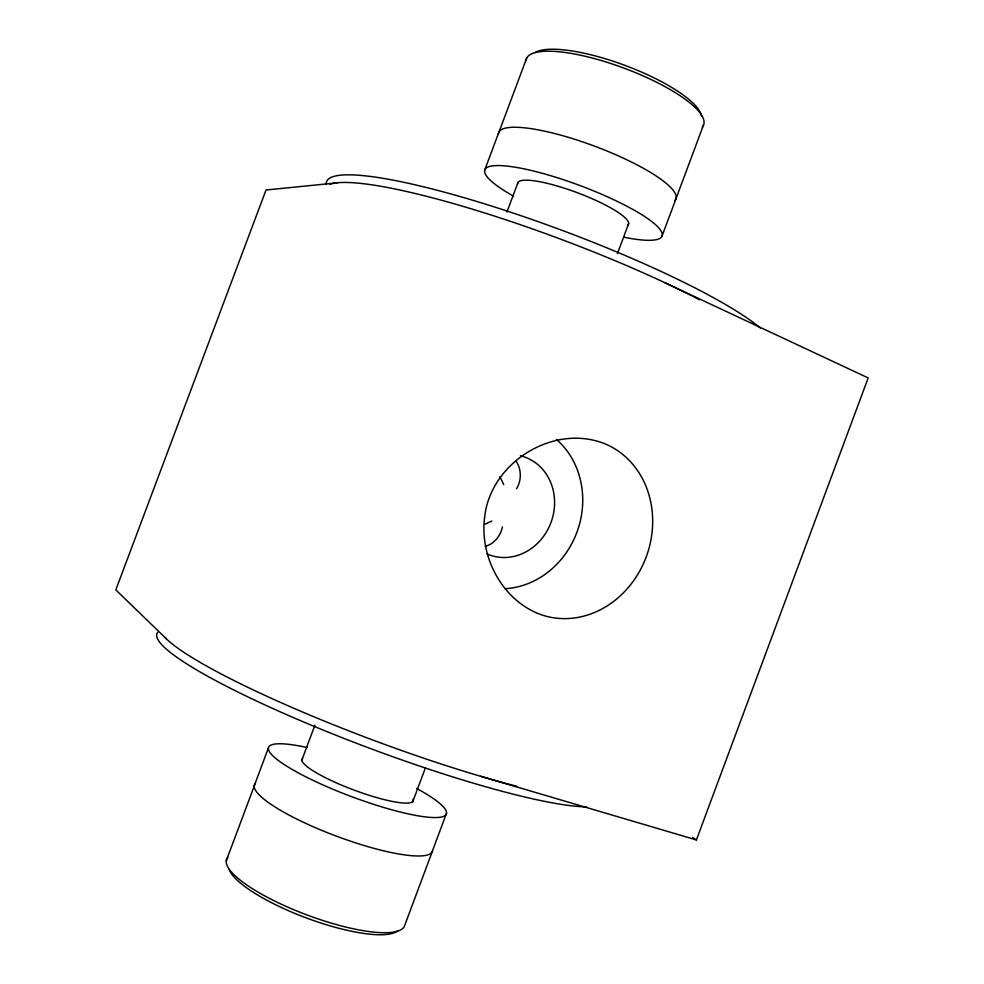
<?xml version="1.0" encoding="UTF-8"?>
<svg xmlns="http://www.w3.org/2000/svg" width="984" height="984" viewBox="0 0 984 984"><rect width="100%" height="100%" fill="white"/><g stroke="black" fill="none" stroke-linecap="round" stroke-linejoin="round"><path stroke-width="1.48" d="M502.455 526.895C500.659 535.751 494.202 544.017 485.235 546.329M480.623 776.278L696.414 839.93L868.183 377.942L664.803 282.691M617.423 253.651L628.665 223.553M412.616 802.12L425.383 767.938M446.515 813.264L432.554 850.668A94.944 19.336 20.5 0 1 334.462 835.416A94.944 19.336 20.5 0 1 255.496 783.313M432.48 850.988L404.707 925.39A94.993 23.948 20.5 0 1 304.265 913.927A94.993 23.948 20.5 0 1 227.771 857.384M662.171 235.717L703.548 124.894M484.694 170.121L498.605 132.951M499.023 131.991L526.723 58.007M226.295 860.656L254.278 785.945M254.315 785.613L268.374 748.061M301.596 760.792L314.929 725.171M506.969 211.941L517.719 183.233M516.526 488.777C521.668 480.413 521.643 469.048 515.923 460.955M484.485 524.411L491.865 521.04M337.18 182.852L266.024 190.01L115.817 589.883L166.148 638.616M692.539 837.47L696.414 839.93M499.946 476.773L503.734 484.583M556.403 439.405A83.984 75.374 -70.6 0 1 577.657 530.204A83.984 75.374 -70.6 0 1 504.878 588.703M520.438 455.776A52.017 46.666 -70.6 0 1 551.507 521.028A52.017 46.666 -70.6 0 1 486.945 553.894M329.775 184.315A238.743 35.756 20.5 0 1 691.321 295.581M692.564 296.221A238.743 35.756 20.5 0 1 699.427 299.739M516.612 786.241A239.333 31.672 20.5 0 1 165.029 637.497M498.421 133.984A94.599 20.861 20.5 0 1 596.193 146.764A94.599 20.861 20.5 0 1 674.79 200.564M525.973 60.43A94.562 25.387 20.4 0 1 625.394 68.646A94.562 25.387 20.4 0 1 702.219 127.096M535.37 52.312A90.688 24.563 20.4 0 1 627.964 66.518A90.688 24.563 20.4 0 1 701.555 116.174M517.707 183.983A59.077 11.587 20.5 0 1 578.211 193.048A59.077 11.587 20.5 0 1 627.558 225.41M513.574 196.185A94.612 18.573 20.5 0 1 512.455 166.788A94.612 18.573 20.5 0 1 642.552 215.176A94.612 18.573 20.5 0 1 623.868 237.206M326.208 184.131A238.731 36.863 20.5 0 1 510.229 212.089A238.731 36.863 20.5 0 1 760.435 328.029M397.844 930.63A91.106 23.173 20.5 0 1 309.751 919.191A91.106 23.173 20.5 0 1 229.161 869.462M413.071 799.131A59.274 10.615 20.5 0 1 356.233 790.89A59.274 10.615 20.5 0 1 302.531 758.664M416.576 788.43A94.931 17.023 20.5 0 1 418.987 815.982A94.931 17.023 20.5 0 1 288.177 767.065A94.931 17.023 20.5 0 1 307.303 747.569M586.624 806.905A239.346 32.792 20.5 0 1 324.462 730.62A239.346 32.792 20.5 0 1 157.735 632.318M484.558 517.855C479.651 557.584 502.578 600.707 540.942 614.631A91.241 80.294 -70.6 0 0 646.181 557.005A91.241 80.294 -70.6 0 0 604.717 443.722C553.192 423.145 489.946 462.96 484.558 517.855"/></g></svg>
